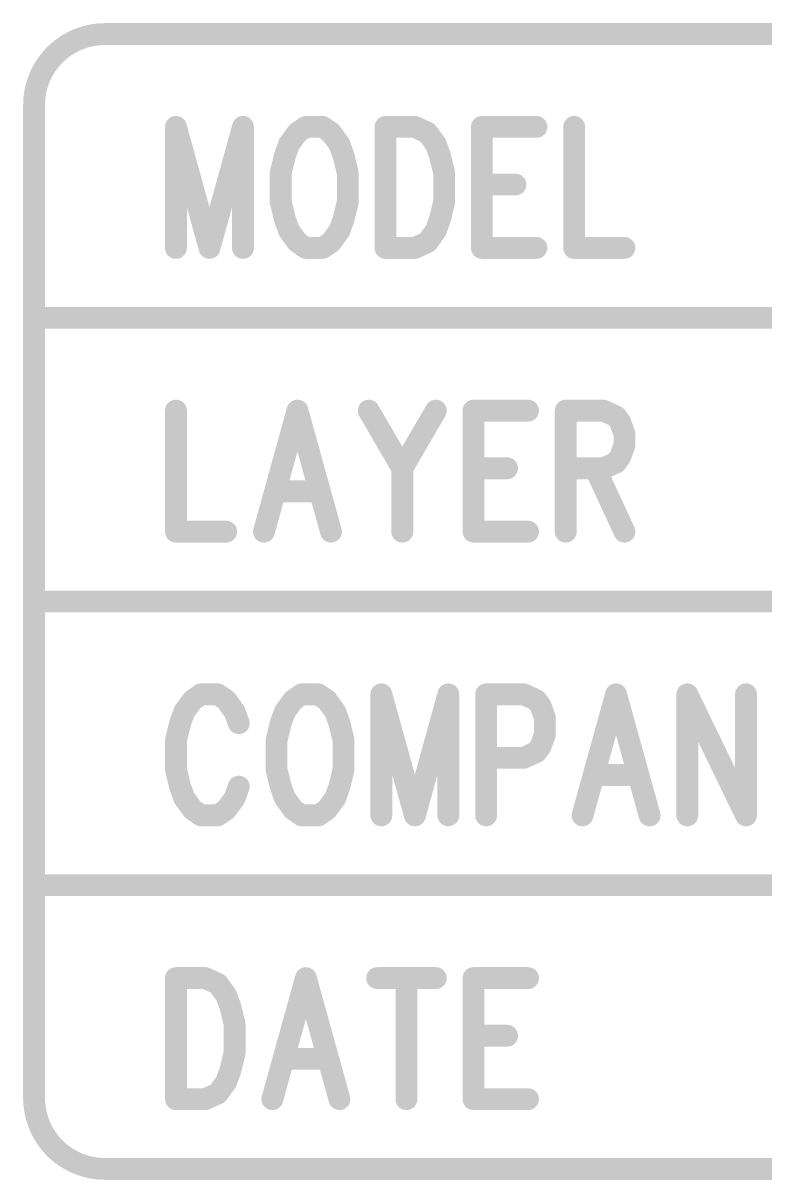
# Model space of a CAD drawing. Extents: x 100 to 144.1, y 92.5 to 144.1.
# Drawn here: x 99.95 to 103.35, y 92.55 to 97.85 of the extents above; entities that cross this region are included whole.
import ezdxf

# ---------------------------------------------------------------- set-up
doc = ezdxf.new("R2010")
doc.units = 0
doc.layers.get('0').update_dxf_attribs({"linetype": 'CONTINUOUS'})
doc.layers.add('MASK-BOTTOM_PHO', color=6, linetype='CONTINUOUS')
doc.layers.add('SILK-BOTTOM_PHO', color=12, linetype='CONTINUOUS')

# ---------------------------------------------------------------- blocks, each defined once
blk = doc.blocks.new('ROUND_1')
at = {"const_width": 0.050038}
blk.add_lwpolyline([(-0.025018, 0, 1), (0.025018, 0, 1)], format="xyb", close=True, dxfattribs=at)

msp = doc.modelspace()

# ---------------------------------------------------------------- linework, layer by layer
at = {"layer": 'MASK-BOTTOM_PHO', "const_width": 0.100076}
for points in [[(100.32492, 97.799906, 0.4142136), (100.000054, 97.47504)], [(100.000054, 92.924884, 0.4142136), (100.32492, 92.600018)]]:
    msp.add_lwpolyline(points, format="xyb", dxfattribs=at)
for points in [[(127.625094, 97.799906), (100.32492, 97.799906)], [(100.000054, 97.47504), (100.000054, 92.924884)], [(100.65004, 97.374456), (100.65004, 96.819974)], [(100.65004, 97.374456), (100.80371, 96.819974)], [(100.95738, 97.374456), (100.80371, 96.819974)], [(100.95738, 97.374456), (100.95738, 96.819974)], [(101.245416, 97.374456), (101.206808, 97.34804)], [(101.322124, 97.374456), (101.245416, 97.374456)], [(101.360478, 97.34804), (101.322124, 97.374456)], [(101.61016, 97.374456), (101.61016, 96.819974)], [(101.61016, 97.374456), (101.74478, 97.374456)], [(101.74478, 97.374456), (101.802184, 97.34804)], [(102.051866, 97.374456), (102.051866, 96.819974)], [(102.051866, 97.374456), (102.301548, 97.374456)], [(102.474522, 97.374456), (102.474522, 96.819974)], [(101.206808, 97.34804), (101.168454, 97.295208)], [(101.399086, 97.295208), (101.360478, 97.34804)], [(101.802184, 97.34804), (101.840792, 97.295208)], [(101.168454, 97.295208), (101.149404, 97.242376)], [(101.418136, 97.242376), (101.399086, 97.295208)], [(101.840792, 97.295208), (101.859842, 97.242376)], [(101.149404, 97.242376), (101.1301, 97.163128)], [(101.43744, 97.163128), (101.418136, 97.242376)], [(101.859842, 97.242376), (101.879146, 97.163128)], [(101.1301, 97.163128), (101.1301, 97.031048)], [(101.43744, 97.031048), (101.43744, 97.163128)], [(101.879146, 97.163128), (101.879146, 97.031048)], [(102.051866, 97.110296), (102.205536, 97.110296)], [(101.1301, 97.031048), (101.149404, 96.952054)], [(101.418136, 96.952054), (101.43744, 97.031048)], [(101.879146, 97.031048), (101.859842, 96.952054)], [(101.149404, 96.952054), (101.168454, 96.899222)], [(101.399086, 96.899222), (101.418136, 96.952054)], [(101.859842, 96.952054), (101.840792, 96.899222)], [(101.168454, 96.899222), (101.206808, 96.84639)], [(101.360478, 96.84639), (101.399086, 96.899222)], [(101.840792, 96.899222), (101.802184, 96.84639)], [(101.206808, 96.84639), (101.245416, 96.819974)], [(101.322124, 96.819974), (101.360478, 96.84639)], [(101.802184, 96.84639), (101.74478, 96.819974)], [(101.245416, 96.819974), (101.322124, 96.819974)], [(101.74478, 96.819974), (101.61016, 96.819974)], [(102.051866, 96.819974), (102.301548, 96.819974)], [(102.474522, 96.819974), (102.7049, 96.819974)], [(120.474994, 96.499934), (100.000054, 96.499934)], [(100.65004, 96.074484), (100.65004, 95.520002)], [(101.206808, 96.074484), (101.053392, 95.520002)], [(101.206808, 96.074484), (101.360478, 95.520002)], [(101.533452, 96.074484), (101.687122, 95.810324)], [(101.840792, 96.074484), (101.687122, 95.810324)], [(102.013512, 96.074484), (102.013512, 95.520002)], [(102.013512, 96.074484), (102.263194, 96.074484)], [(102.435914, 96.074484), (102.435914, 95.520002)], [(102.435914, 96.074484), (102.608888, 96.074484)], [(102.608888, 96.074484), (102.666546, 96.048068)], [(102.666546, 96.048068), (102.685596, 96.021652)], [(102.685596, 96.021652), (102.7049, 95.96882)], [(102.7049, 95.96882), (102.7049, 95.915988)], [(102.7049, 95.915988), (102.685596, 95.863156)], [(102.666546, 95.83674), (102.608888, 95.810324)], [(102.685596, 95.863156), (102.666546, 95.83674)], [(101.687122, 95.810324), (101.687122, 95.520002)], [(102.013512, 95.810324), (102.167182, 95.810324)], [(102.608888, 95.810324), (102.435914, 95.810324)], [(102.570534, 95.810324), (102.7049, 95.520002)], [(101.110796, 95.70466), (101.303074, 95.70466)], [(100.65004, 95.520002), (100.880418, 95.520002)], [(102.013512, 95.520002), (102.263194, 95.520002)], [(120.474994, 95.199962), (100.000054, 95.199962)], [(100.765102, 94.774512), (100.726748, 94.748096)], [(100.842064, 94.774512), (100.765102, 94.774512)], [(100.880418, 94.748096), (100.842064, 94.774512)], [(101.226112, 94.774512), (101.187758, 94.748096)], [(101.303074, 94.774512), (101.226112, 94.774512)], [(101.341428, 94.748096), (101.303074, 94.774512)], [(101.59111, 94.774512), (101.59111, 94.22003)], [(101.59111, 94.774512), (101.74478, 94.22003)], [(101.898196, 94.774512), (101.74478, 94.22003)], [(101.898196, 94.774512), (101.898196, 94.22003)], [(102.07117, 94.774512), (102.07117, 94.22003)], [(102.07117, 94.774512), (102.24389, 94.774512)], [(102.24389, 94.774512), (102.301548, 94.748096)], [(102.666546, 94.774512), (102.512876, 94.22003)], [(102.666546, 94.774512), (102.820216, 94.22003)], [(102.992936, 94.774512), (102.992936, 94.22003)], [(102.992936, 94.774512), (103.261922, 94.22003)], [(103.261922, 94.774512), (103.261922, 94.22003)], [(100.726748, 94.748096), (100.688394, 94.695264)], [(100.918772, 94.695264), (100.880418, 94.748096)], [(101.187758, 94.748096), (101.149404, 94.695264)], [(101.379782, 94.695264), (101.341428, 94.748096)], [(102.301548, 94.748096), (102.320852, 94.72168)], [(102.320852, 94.72168), (102.339902, 94.668848)], [(100.688394, 94.695264), (100.66909, 94.642432)], [(100.938076, 94.642432), (100.918772, 94.695264)], [(101.149404, 94.695264), (101.1301, 94.642432)], [(101.399086, 94.642432), (101.379782, 94.695264)], [(102.339902, 94.668848), (102.339902, 94.5896)], [(100.66909, 94.642432), (100.65004, 94.563184)], [(101.1301, 94.642432), (101.110796, 94.563184)], [(101.418136, 94.563184), (101.399086, 94.642432)], [(100.65004, 94.563184), (100.65004, 94.431104)], [(101.110796, 94.563184), (101.110796, 94.431104)], [(101.418136, 94.431104), (101.418136, 94.563184)], [(102.339902, 94.5896), (102.320852, 94.536768)], [(102.301548, 94.510352), (102.24389, 94.483936)], [(102.320852, 94.536768), (102.301548, 94.510352)], [(102.24389, 94.483936), (102.07117, 94.483936)], [(100.65004, 94.431104), (100.66909, 94.351856)], [(101.110796, 94.431104), (101.1301, 94.351856)], [(101.399086, 94.351856), (101.418136, 94.431104)], [(102.570534, 94.404688), (102.762558, 94.404688)], [(100.66909, 94.351856), (100.688394, 94.299024)], [(100.918772, 94.299024), (100.938076, 94.351856)], [(101.1301, 94.351856), (101.149404, 94.299024)], [(101.379782, 94.299024), (101.399086, 94.351856)], [(100.688394, 94.299024), (100.726748, 94.246446)], [(100.880418, 94.246446), (100.918772, 94.299024)], [(101.149404, 94.299024), (101.187758, 94.246446)], [(101.341428, 94.246446), (101.379782, 94.299024)], [(100.726748, 94.246446), (100.765102, 94.22003)], [(100.842064, 94.22003), (100.880418, 94.246446)], [(101.187758, 94.246446), (101.226112, 94.22003)], [(101.303074, 94.22003), (101.341428, 94.246446)], [(100.765102, 94.22003), (100.842064, 94.22003)], [(101.226112, 94.22003), (101.303074, 94.22003)], [(120.474994, 93.89999), (100.000054, 93.89999)], [(100.65004, 93.47454), (100.65004, 92.919804)], [(100.65004, 93.47454), (100.784406, 93.47454)], [(100.784406, 93.47454), (100.842064, 93.448124)], [(100.842064, 93.448124), (100.880418, 93.395292)], [(101.245416, 93.47454), (101.091746, 92.919804)], [(101.245416, 93.47454), (101.399086, 92.919804)], [(101.571806, 93.47454), (101.840792, 93.47454)], [(101.706172, 93.47454), (101.706172, 92.919804)], [(102.013512, 93.47454), (102.013512, 92.919804)], [(102.013512, 93.47454), (102.263194, 93.47454)], [(100.880418, 93.395292), (100.899722, 93.34246)], [(100.899722, 93.34246), (100.918772, 93.263212)], [(100.918772, 93.263212), (100.918772, 93.131132)], [(102.013512, 93.21038), (102.167182, 93.21038)], [(100.918772, 93.131132), (100.899722, 93.051884)], [(101.149404, 93.104716), (101.341428, 93.104716)], [(100.899722, 93.051884), (100.880418, 92.999052)], [(100.880418, 92.999052), (100.842064, 92.94622)], [(100.784406, 92.919804), (100.65004, 92.919804)], [(100.842064, 92.94622), (100.784406, 92.919804)], [(102.013512, 92.919804), (102.263194, 92.919804)], [(100.32492, 92.600018), (127.625094, 92.600018)]]:
    msp.add_lwpolyline(points, dxfattribs=at)
at = {"layer": 'SILK-BOTTOM_PHO', "const_width": 0.100076}
for points in [[(100.32492, 97.799906, 0.4142136), (100.000054, 97.47504)], [(100.000054, 92.924884, 0.4142136), (100.32492, 92.600018)]]:
    msp.add_lwpolyline(points, format="xyb", dxfattribs=at)
for points in [[(127.625094, 97.799906), (100.32492, 97.799906)], [(100.000054, 97.47504), (100.000054, 92.924884)], [(100.65004, 97.374456), (100.65004, 96.819974)], [(100.65004, 97.374456), (100.80371, 96.819974)], [(100.95738, 97.374456), (100.80371, 96.819974)], [(100.95738, 97.374456), (100.95738, 96.819974)], [(101.245416, 97.374456), (101.206808, 97.34804)], [(101.322124, 97.374456), (101.245416, 97.374456)], [(101.360478, 97.34804), (101.322124, 97.374456)], [(101.61016, 97.374456), (101.61016, 96.819974)], [(101.61016, 97.374456), (101.74478, 97.374456)], [(101.74478, 97.374456), (101.802184, 97.34804)], [(102.051866, 97.374456), (102.051866, 96.819974)], [(102.051866, 97.374456), (102.301548, 97.374456)], [(102.474522, 97.374456), (102.474522, 96.819974)], [(101.206808, 97.34804), (101.168454, 97.295208)], [(101.399086, 97.295208), (101.360478, 97.34804)], [(101.802184, 97.34804), (101.840792, 97.295208)], [(101.168454, 97.295208), (101.149404, 97.242376)], [(101.418136, 97.242376), (101.399086, 97.295208)], [(101.840792, 97.295208), (101.859842, 97.242376)], [(101.149404, 97.242376), (101.1301, 97.163128)], [(101.43744, 97.163128), (101.418136, 97.242376)], [(101.859842, 97.242376), (101.879146, 97.163128)], [(101.1301, 97.163128), (101.1301, 97.031048)], [(101.43744, 97.031048), (101.43744, 97.163128)], [(101.879146, 97.163128), (101.879146, 97.031048)], [(102.051866, 97.110296), (102.205536, 97.110296)], [(101.1301, 97.031048), (101.149404, 96.952054)], [(101.418136, 96.952054), (101.43744, 97.031048)], [(101.879146, 97.031048), (101.859842, 96.952054)], [(101.149404, 96.952054), (101.168454, 96.899222)], [(101.399086, 96.899222), (101.418136, 96.952054)], [(101.859842, 96.952054), (101.840792, 96.899222)], [(101.168454, 96.899222), (101.206808, 96.84639)], [(101.360478, 96.84639), (101.399086, 96.899222)], [(101.840792, 96.899222), (101.802184, 96.84639)], [(101.206808, 96.84639), (101.245416, 96.819974)], [(101.322124, 96.819974), (101.360478, 96.84639)], [(101.802184, 96.84639), (101.74478, 96.819974)], [(101.245416, 96.819974), (101.322124, 96.819974)], [(101.74478, 96.819974), (101.61016, 96.819974)], [(102.051866, 96.819974), (102.301548, 96.819974)], [(102.474522, 96.819974), (102.7049, 96.819974)], [(120.474994, 96.499934), (100.000054, 96.499934)], [(100.65004, 96.074484), (100.65004, 95.520002)], [(101.206808, 96.074484), (101.053392, 95.520002)], [(101.206808, 96.074484), (101.360478, 95.520002)], [(101.533452, 96.074484), (101.687122, 95.810324)], [(101.840792, 96.074484), (101.687122, 95.810324)], [(102.013512, 96.074484), (102.013512, 95.520002)], [(102.013512, 96.074484), (102.263194, 96.074484)], [(102.435914, 96.074484), (102.435914, 95.520002)], [(102.435914, 96.074484), (102.608888, 96.074484)], [(102.608888, 96.074484), (102.666546, 96.048068)], [(102.666546, 96.048068), (102.685596, 96.021652)], [(102.685596, 96.021652), (102.7049, 95.96882)], [(102.7049, 95.96882), (102.7049, 95.915988)], [(102.7049, 95.915988), (102.685596, 95.863156)], [(102.666546, 95.83674), (102.608888, 95.810324)], [(102.685596, 95.863156), (102.666546, 95.83674)], [(101.687122, 95.810324), (101.687122, 95.520002)], [(102.013512, 95.810324), (102.167182, 95.810324)], [(102.608888, 95.810324), (102.435914, 95.810324)], [(102.570534, 95.810324), (102.7049, 95.520002)], [(101.110796, 95.70466), (101.303074, 95.70466)], [(100.65004, 95.520002), (100.880418, 95.520002)], [(102.013512, 95.520002), (102.263194, 95.520002)], [(120.474994, 95.199962), (100.000054, 95.199962)], [(100.765102, 94.774512), (100.726748, 94.748096)], [(100.842064, 94.774512), (100.765102, 94.774512)], [(100.880418, 94.748096), (100.842064, 94.774512)], [(101.226112, 94.774512), (101.187758, 94.748096)], [(101.303074, 94.774512), (101.226112, 94.774512)], [(101.341428, 94.748096), (101.303074, 94.774512)], [(101.59111, 94.774512), (101.59111, 94.22003)], [(101.59111, 94.774512), (101.74478, 94.22003)], [(101.898196, 94.774512), (101.74478, 94.22003)], [(101.898196, 94.774512), (101.898196, 94.22003)], [(102.07117, 94.774512), (102.07117, 94.22003)], [(102.07117, 94.774512), (102.24389, 94.774512)], [(102.24389, 94.774512), (102.301548, 94.748096)], [(102.666546, 94.774512), (102.512876, 94.22003)], [(102.666546, 94.774512), (102.820216, 94.22003)], [(102.992936, 94.774512), (102.992936, 94.22003)], [(102.992936, 94.774512), (103.261922, 94.22003)], [(103.261922, 94.774512), (103.261922, 94.22003)], [(100.726748, 94.748096), (100.688394, 94.695264)], [(100.918772, 94.695264), (100.880418, 94.748096)], [(101.187758, 94.748096), (101.149404, 94.695264)], [(101.379782, 94.695264), (101.341428, 94.748096)], [(102.301548, 94.748096), (102.320852, 94.72168)], [(102.320852, 94.72168), (102.339902, 94.668848)], [(100.688394, 94.695264), (100.66909, 94.642432)], [(100.938076, 94.642432), (100.918772, 94.695264)], [(101.149404, 94.695264), (101.1301, 94.642432)], [(101.399086, 94.642432), (101.379782, 94.695264)], [(102.339902, 94.668848), (102.339902, 94.5896)], [(100.66909, 94.642432), (100.65004, 94.563184)], [(101.1301, 94.642432), (101.110796, 94.563184)], [(101.418136, 94.563184), (101.399086, 94.642432)], [(100.65004, 94.563184), (100.65004, 94.431104)], [(101.110796, 94.563184), (101.110796, 94.431104)], [(101.418136, 94.431104), (101.418136, 94.563184)], [(102.339902, 94.5896), (102.320852, 94.536768)], [(102.301548, 94.510352), (102.24389, 94.483936)], [(102.320852, 94.536768), (102.301548, 94.510352)], [(102.24389, 94.483936), (102.07117, 94.483936)], [(100.65004, 94.431104), (100.66909, 94.351856)], [(101.110796, 94.431104), (101.1301, 94.351856)], [(101.399086, 94.351856), (101.418136, 94.431104)], [(102.570534, 94.404688), (102.762558, 94.404688)], [(100.66909, 94.351856), (100.688394, 94.299024)], [(100.918772, 94.299024), (100.938076, 94.351856)], [(101.1301, 94.351856), (101.149404, 94.299024)], [(101.379782, 94.299024), (101.399086, 94.351856)], [(100.688394, 94.299024), (100.726748, 94.246446)], [(100.880418, 94.246446), (100.918772, 94.299024)], [(101.149404, 94.299024), (101.187758, 94.246446)], [(101.341428, 94.246446), (101.379782, 94.299024)], [(100.726748, 94.246446), (100.765102, 94.22003)], [(100.842064, 94.22003), (100.880418, 94.246446)], [(101.187758, 94.246446), (101.226112, 94.22003)], [(101.303074, 94.22003), (101.341428, 94.246446)], [(100.765102, 94.22003), (100.842064, 94.22003)], [(101.226112, 94.22003), (101.303074, 94.22003)], [(120.474994, 93.89999), (100.000054, 93.89999)], [(100.65004, 93.47454), (100.65004, 92.919804)], [(100.65004, 93.47454), (100.784406, 93.47454)], [(100.784406, 93.47454), (100.842064, 93.448124)], [(100.842064, 93.448124), (100.880418, 93.395292)], [(101.245416, 93.47454), (101.091746, 92.919804)], [(101.245416, 93.47454), (101.399086, 92.919804)], [(101.571806, 93.47454), (101.840792, 93.47454)], [(101.706172, 93.47454), (101.706172, 92.919804)], [(102.013512, 93.47454), (102.013512, 92.919804)], [(102.013512, 93.47454), (102.263194, 93.47454)], [(100.880418, 93.395292), (100.899722, 93.34246)], [(100.899722, 93.34246), (100.918772, 93.263212)], [(100.918772, 93.263212), (100.918772, 93.131132)], [(102.013512, 93.21038), (102.167182, 93.21038)], [(100.918772, 93.131132), (100.899722, 93.051884)], [(101.149404, 93.104716), (101.341428, 93.104716)], [(100.899722, 93.051884), (100.880418, 92.999052)], [(100.880418, 92.999052), (100.842064, 92.94622)], [(100.784406, 92.919804), (100.65004, 92.919804)], [(100.842064, 92.94622), (100.784406, 92.919804)], [(102.013512, 92.919804), (102.263194, 92.919804)], [(100.32492, 92.600018), (127.625094, 92.600018)]]:
    msp.add_lwpolyline(points, dxfattribs=at)

# ---------------------------------------------------------------- block references
at = {"layer": 'MASK-BOTTOM_PHO'}
for p in [(100.32492, 97.799906), (100.32492, 97.799906), (100.000054, 97.47504), (100.000054, 97.47504), (100.65004, 97.374456), (100.65004, 97.374456), (100.95738, 97.374456), (100.95738, 97.374456), (101.245416, 97.374456), (101.245416, 97.374456), (101.322124, 97.374456), (101.61016, 97.374456), (101.61016, 97.374456), (101.74478, 97.374456), (102.051866, 97.374456), (102.051866, 97.374456), (102.301548, 97.374456), (102.474522, 97.374456), (101.206808, 97.34804), (101.360478, 97.34804), (101.802184, 97.34804), (101.168454, 97.295208), (101.399086, 97.295208), (101.840792, 97.295208), (101.149404, 97.242376), (101.418136, 97.242376), (101.859842, 97.242376), (101.1301, 97.163128), (101.43744, 97.163128), (101.879146, 97.163128), (102.051866, 97.110296), (102.205536, 97.110296), (101.1301, 97.031048), (101.43744, 97.031048), (101.879146, 97.031048), (101.149404, 96.952054), (101.418136, 96.952054), (101.859842, 96.952054), (101.168454, 96.899222), (101.399086, 96.899222), (101.840792, 96.899222), (101.206808, 96.84639), (101.360478, 96.84639), (101.802184, 96.84639), (100.65004, 96.819974), (100.80371, 96.819974), (100.80371, 96.819974), (100.95738, 96.819974), (101.245416, 96.819974), (101.322124, 96.819974), (101.61016, 96.819974), (101.61016, 96.819974), (101.74478, 96.819974), (102.051866, 96.819974), (102.051866, 96.819974), (102.301548, 96.819974), (102.474522, 96.819974), (102.7049, 96.819974), (100.000054, 96.499934), (100.65004, 96.074484), (101.206808, 96.074484), (101.206808, 96.074484), (101.533452, 96.074484), (101.840792, 96.074484), (102.013512, 96.074484), (102.013512, 96.074484), (102.263194, 96.074484), (102.435914, 96.074484), (102.435914, 96.074484), (102.608888, 96.074484), (102.666546, 96.048068), (102.685596, 96.021652), (102.7049, 95.96882), (102.7049, 95.915988), (102.666546, 95.83674), (102.685596, 95.863156), (101.687122, 95.810324), (101.687122, 95.810324), (102.013512, 95.810324), (102.167182, 95.810324), (102.435914, 95.810324), (102.570534, 95.810324), (102.608888, 95.810324), (101.110796, 95.70466), (101.303074, 95.70466), (100.65004, 95.520002), (100.880418, 95.520002), (101.053392, 95.520002), (101.360478, 95.520002), (101.687122, 95.520002), (102.013512, 95.520002), (102.013512, 95.520002), (102.263194, 95.520002), (102.435914, 95.520002), (102.7049, 95.520002), (100.000054, 95.199962), (100.765102, 94.774512), (100.842064, 94.774512), (101.226112, 94.774512), (101.226112, 94.774512), (101.303074, 94.774512), (101.59111, 94.774512), (101.59111, 94.774512), (101.898196, 94.774512), (101.898196, 94.774512), (102.07117, 94.774512), (102.07117, 94.774512), (102.24389, 94.774512), (102.666546, 94.774512), (102.666546, 94.774512), (102.992936, 94.774512), (102.992936, 94.774512), (103.261922, 94.774512), (100.726748, 94.748096), (100.880418, 94.748096), (101.187758, 94.748096), (101.341428, 94.748096), (102.301548, 94.748096), (102.320852, 94.72168), (100.688394, 94.695264), (100.918772, 94.695264), (101.149404, 94.695264), (101.379782, 94.695264), (102.339902, 94.668848), (100.66909, 94.642432), (100.938076, 94.642432), (101.1301, 94.642432), (101.399086, 94.642432), (100.65004, 94.563184), (101.110796, 94.563184), (101.418136, 94.563184), (102.339902, 94.5896), (102.301548, 94.510352), (102.320852, 94.536768), (102.07117, 94.483936), (102.24389, 94.483936), (100.65004, 94.431104), (101.110796, 94.431104), (101.418136, 94.431104), (102.570534, 94.404688), (102.762558, 94.404688), (100.66909, 94.351856), (100.938076, 94.351856), (101.1301, 94.351856), (101.399086, 94.351856), (100.688394, 94.299024), (100.918772, 94.299024), (101.149404, 94.299024), (101.379782, 94.299024), (100.726748, 94.246446), (100.880418, 94.246446), (101.187758, 94.246446), (101.341428, 94.246446), (100.765102, 94.22003), (100.842064, 94.22003), (101.226112, 94.22003), (101.303074, 94.22003), (101.59111, 94.22003), (101.74478, 94.22003), (101.74478, 94.22003), (101.898196, 94.22003), (102.07117, 94.22003), (102.512876, 94.22003), (102.820216, 94.22003), (102.992936, 94.22003), (103.261922, 94.22003), (103.261922, 94.22003), (100.000054, 93.89999), (100.65004, 93.47454), (100.65004, 93.47454), (100.784406, 93.47454), (100.842064, 93.448124), (101.245416, 93.47454), (101.245416, 93.47454), (101.571806, 93.47454), (101.706172, 93.47454), (101.840792, 93.47454), (102.013512, 93.47454), (102.013512, 93.47454), (102.263194, 93.47454), (100.880418, 93.395292), (100.899722, 93.34246), (100.918772, 93.263212), (102.013512, 93.21038), (102.167182, 93.21038), (100.918772, 93.131132), (101.149404, 93.104716), (101.341428, 93.104716), (100.899722, 93.051884), (100.880418, 92.999052), (100.000054, 92.924884), (100.000054, 92.924884), (100.65004, 92.919804), (100.65004, 92.919804), (100.784406, 92.919804), (100.842064, 92.94622), (101.091746, 92.919804), (101.399086, 92.919804), (101.706172, 92.919804), (102.013512, 92.919804), (102.013512, 92.919804), (102.263194, 92.919804), (100.32492, 92.600018), (100.32492, 92.600018)]:
    msp.add_blockref('ROUND_1', p, dxfattribs=at)
at = {"layer": 'SILK-BOTTOM_PHO'}
for p in [(100.32492, 97.799906), (100.32492, 97.799906), (100.000054, 97.47504), (100.000054, 97.47504), (100.65004, 97.374456), (100.65004, 97.374456), (100.95738, 97.374456), (100.95738, 97.374456), (101.245416, 97.374456), (101.245416, 97.374456), (101.322124, 97.374456), (101.61016, 97.374456), (101.61016, 97.374456), (101.74478, 97.374456), (102.051866, 97.374456), (102.051866, 97.374456), (102.301548, 97.374456), (102.474522, 97.374456), (101.206808, 97.34804), (101.360478, 97.34804), (101.802184, 97.34804), (101.168454, 97.295208), (101.399086, 97.295208), (101.840792, 97.295208), (101.149404, 97.242376), (101.418136, 97.242376), (101.859842, 97.242376), (101.1301, 97.163128), (101.43744, 97.163128), (101.879146, 97.163128), (102.051866, 97.110296), (102.205536, 97.110296), (101.1301, 97.031048), (101.43744, 97.031048), (101.879146, 97.031048), (101.149404, 96.952054), (101.418136, 96.952054), (101.859842, 96.952054), (101.168454, 96.899222), (101.399086, 96.899222), (101.840792, 96.899222), (101.206808, 96.84639), (101.360478, 96.84639), (101.802184, 96.84639), (100.65004, 96.819974), (100.80371, 96.819974), (100.80371, 96.819974), (100.95738, 96.819974), (101.245416, 96.819974), (101.322124, 96.819974), (101.61016, 96.819974), (101.61016, 96.819974), (101.74478, 96.819974), (102.051866, 96.819974), (102.051866, 96.819974), (102.301548, 96.819974), (102.474522, 96.819974), (102.7049, 96.819974), (100.000054, 96.499934), (100.65004, 96.074484), (101.206808, 96.074484), (101.206808, 96.074484), (101.533452, 96.074484), (101.840792, 96.074484), (102.013512, 96.074484), (102.013512, 96.074484), (102.263194, 96.074484), (102.435914, 96.074484), (102.435914, 96.074484), (102.608888, 96.074484), (102.666546, 96.048068), (102.685596, 96.021652), (102.7049, 95.96882), (102.7049, 95.915988), (102.666546, 95.83674), (102.685596, 95.863156), (101.687122, 95.810324), (101.687122, 95.810324), (102.013512, 95.810324), (102.167182, 95.810324), (102.435914, 95.810324), (102.570534, 95.810324), (102.608888, 95.810324), (101.110796, 95.70466), (101.303074, 95.70466), (100.65004, 95.520002), (100.880418, 95.520002), (101.053392, 95.520002), (101.360478, 95.520002), (101.687122, 95.520002), (102.013512, 95.520002), (102.013512, 95.520002), (102.263194, 95.520002), (102.435914, 95.520002), (102.7049, 95.520002), (100.000054, 95.199962), (100.765102, 94.774512), (100.842064, 94.774512), (101.226112, 94.774512), (101.226112, 94.774512), (101.303074, 94.774512), (101.59111, 94.774512), (101.59111, 94.774512), (101.898196, 94.774512), (101.898196, 94.774512), (102.07117, 94.774512), (102.07117, 94.774512), (102.24389, 94.774512), (102.666546, 94.774512), (102.666546, 94.774512), (102.992936, 94.774512), (102.992936, 94.774512), (103.261922, 94.774512), (100.726748, 94.748096), (100.880418, 94.748096), (101.187758, 94.748096), (101.341428, 94.748096), (102.301548, 94.748096), (102.320852, 94.72168), (100.688394, 94.695264), (100.918772, 94.695264), (101.149404, 94.695264), (101.379782, 94.695264), (102.339902, 94.668848), (100.66909, 94.642432), (100.938076, 94.642432), (101.1301, 94.642432), (101.399086, 94.642432), (100.65004, 94.563184), (101.110796, 94.563184), (101.418136, 94.563184), (102.339902, 94.5896), (102.301548, 94.510352), (102.320852, 94.536768), (102.07117, 94.483936), (102.24389, 94.483936), (100.65004, 94.431104), (101.110796, 94.431104), (101.418136, 94.431104), (102.570534, 94.404688), (102.762558, 94.404688), (100.66909, 94.351856), (100.938076, 94.351856), (101.1301, 94.351856), (101.399086, 94.351856), (100.688394, 94.299024), (100.918772, 94.299024), (101.149404, 94.299024), (101.379782, 94.299024), (100.726748, 94.246446), (100.880418, 94.246446), (101.187758, 94.246446), (101.341428, 94.246446), (100.765102, 94.22003), (100.842064, 94.22003), (101.226112, 94.22003), (101.303074, 94.22003), (101.59111, 94.22003), (101.74478, 94.22003), (101.74478, 94.22003), (101.898196, 94.22003), (102.07117, 94.22003), (102.512876, 94.22003), (102.820216, 94.22003), (102.992936, 94.22003), (103.261922, 94.22003), (103.261922, 94.22003), (100.000054, 93.89999), (100.65004, 93.47454), (100.65004, 93.47454), (100.784406, 93.47454), (100.842064, 93.448124), (101.245416, 93.47454), (101.245416, 93.47454), (101.571806, 93.47454), (101.706172, 93.47454), (101.840792, 93.47454), (102.013512, 93.47454), (102.013512, 93.47454), (102.263194, 93.47454), (100.880418, 93.395292), (100.899722, 93.34246), (100.918772, 93.263212), (102.013512, 93.21038), (102.167182, 93.21038), (100.918772, 93.131132), (101.149404, 93.104716), (101.341428, 93.104716), (100.899722, 93.051884), (100.880418, 92.999052), (100.000054, 92.924884), (100.000054, 92.924884), (100.65004, 92.919804), (100.65004, 92.919804), (100.784406, 92.919804), (100.842064, 92.94622), (101.091746, 92.919804), (101.399086, 92.919804), (101.706172, 92.919804), (102.013512, 92.919804), (102.013512, 92.919804), (102.263194, 92.919804), (100.32492, 92.600018), (100.32492, 92.600018)]:
    msp.add_blockref('ROUND_1', p, dxfattribs=at)

doc.saveas('drawing.dxf')
